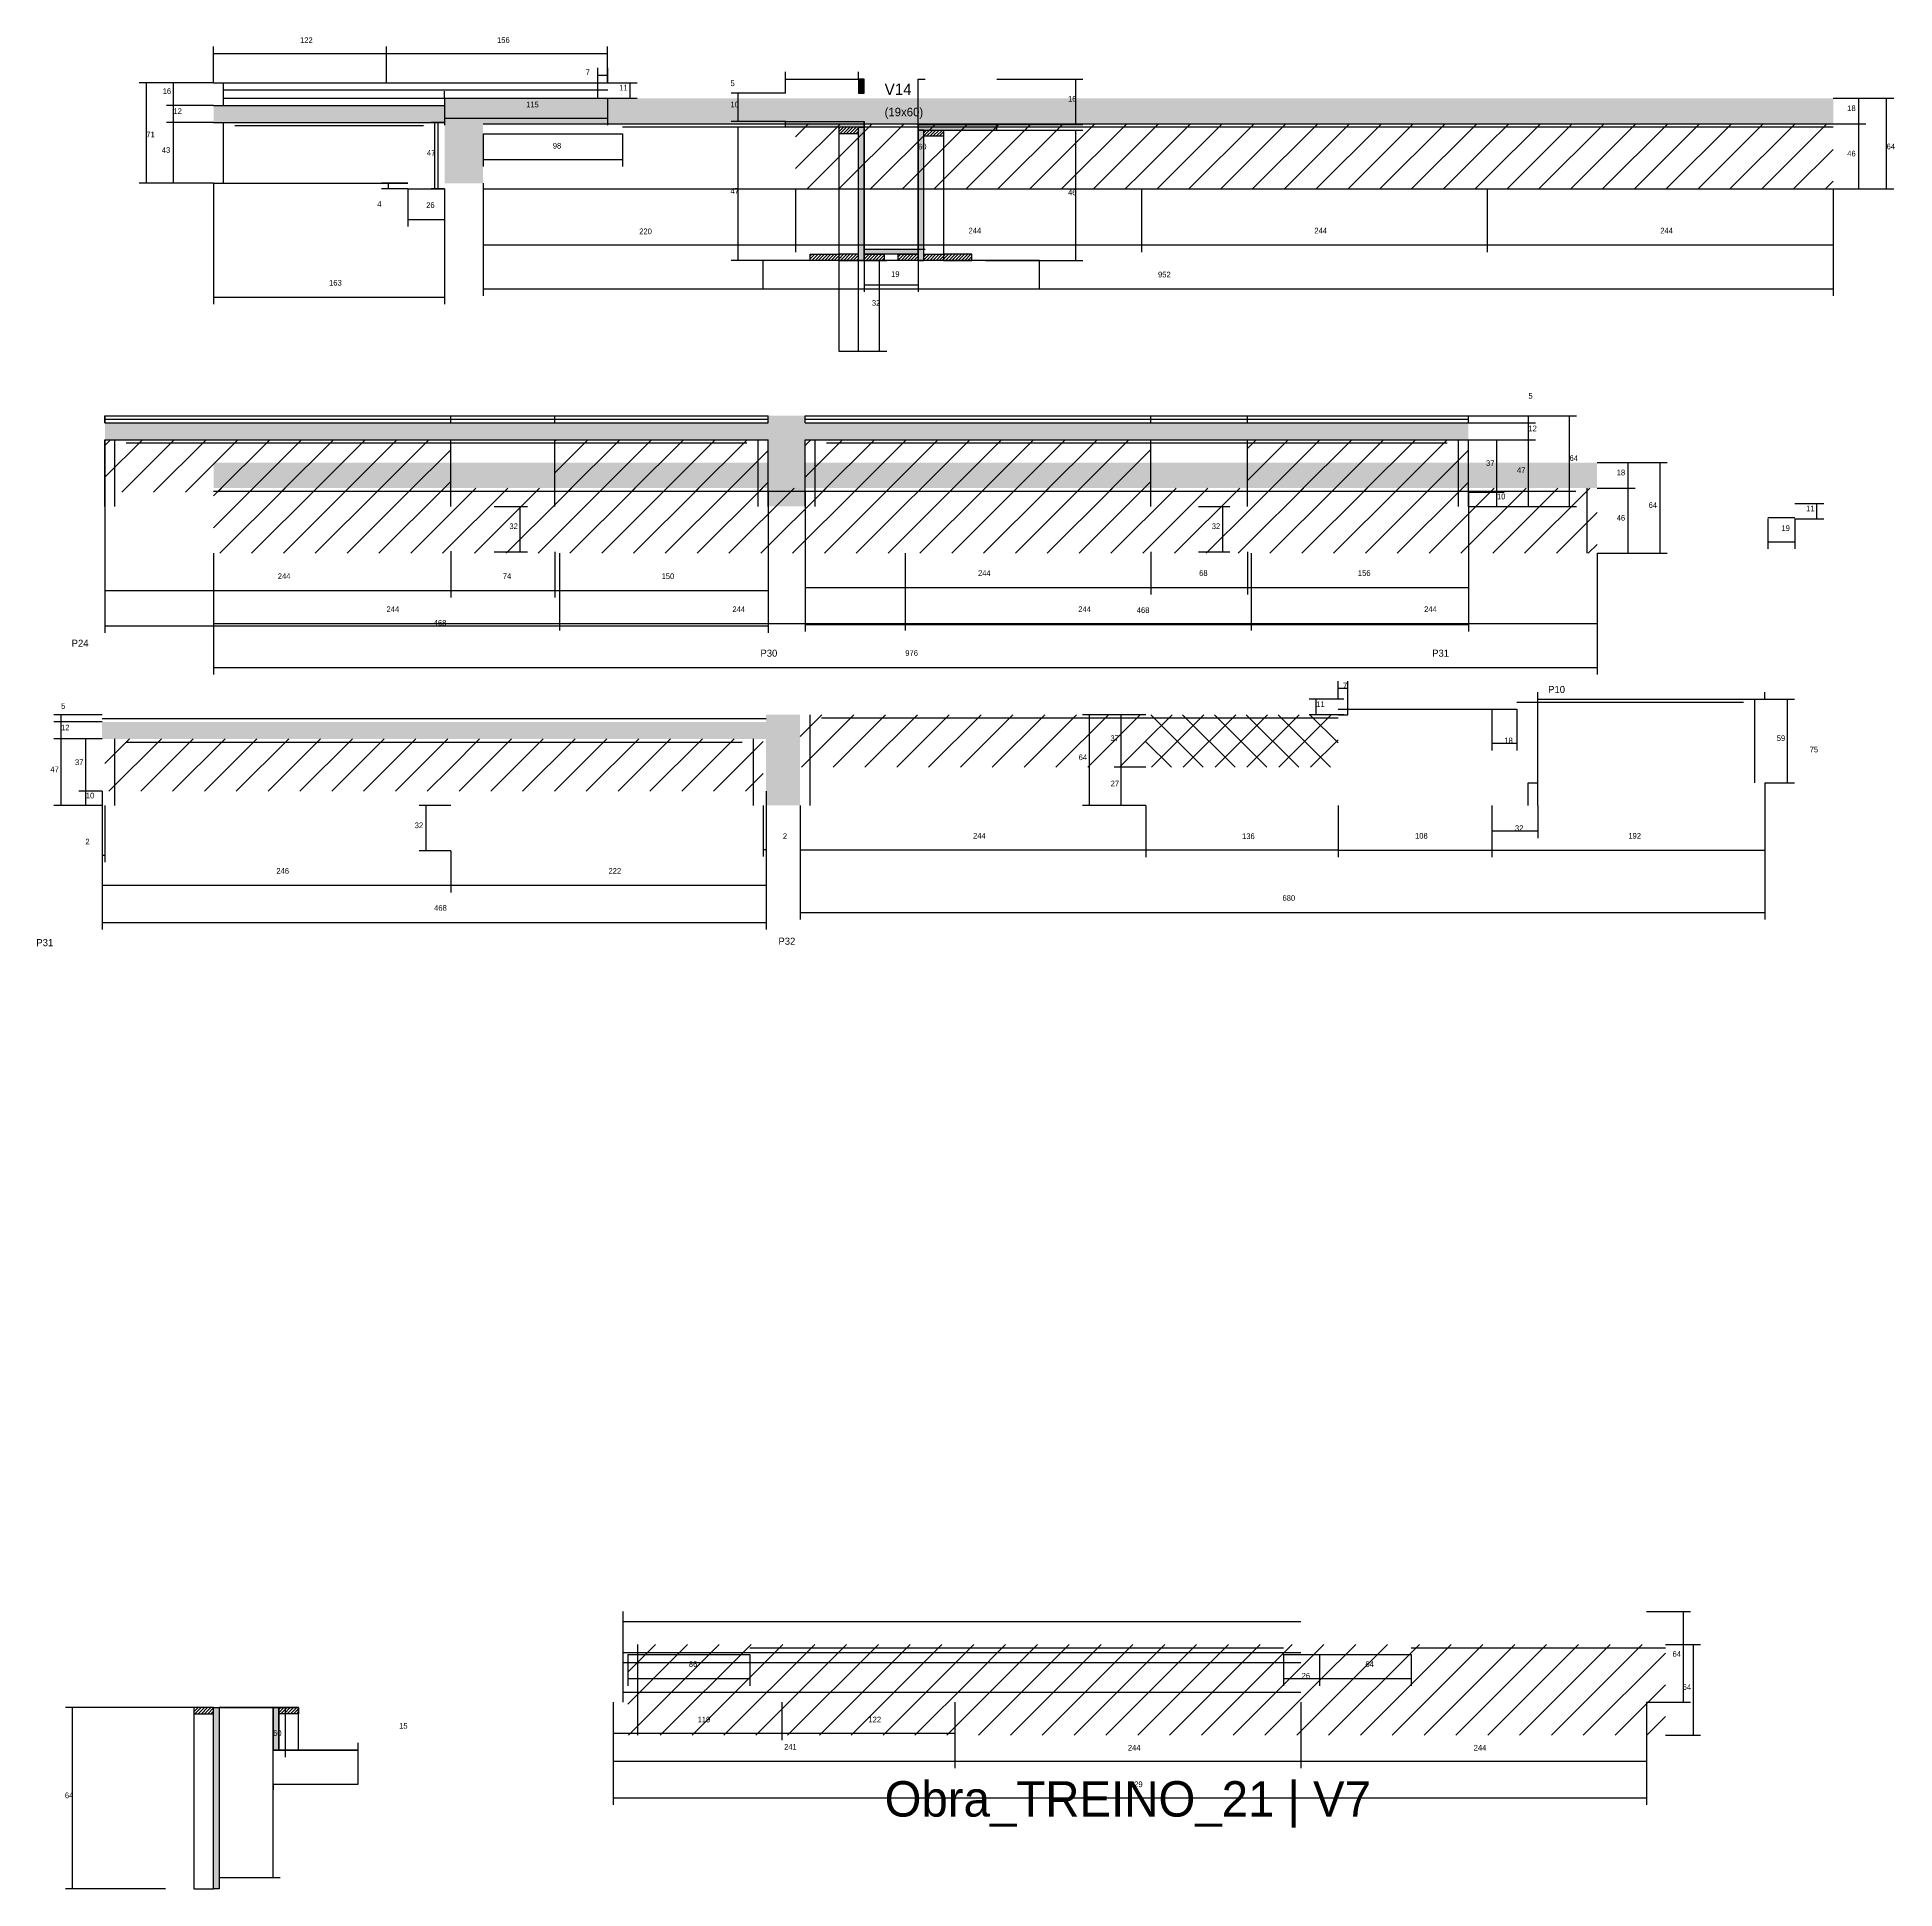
# Model space of a CAD drawing. Header units: metres. Extents: x -65046 to 21926, y -45195 to 1016.
# Drawn here: x 4202 to 5513, y -29861 to -28554 of the extents above; entities that cross this region are included whole.
import ezdxf

# ---------------------------------------------------------------- set-up
doc = ezdxf.new("R2010")
doc.units = ezdxf.units.M
for name, color, linetype in [('CONCRETO', 251, 'Continuous'), ('COTA', 241, 'Continuous'), ('Hachura', 253, 'Continuous'), ('LABEL_ID', 3, 'Continuous'), ('Madeira', 126, 'Continuous'), ('NOMENCLATURA', 7, 'Continuous'), ('Painéis', 200, 'Continuous'), ('SARR_2.2x7', 40, 'Continuous'), ('SARR_EDITAR', 141, 'Continuous'), ('Texto Seção', 7, 'Continuous')]:
    doc.layers.add(name, color=color, linetype=linetype)

msp = doc.modelspace()

# ---------------------------------------------------------------- hatches: boundary and pattern name
at = {"layer": 'COTA'}
h = msp.add_hatch(dxfattribs=at)
h.set_pattern_fill('AR-CONC', scale=0.03)
h.paths.add_polyline_path([(4604.6, -28597.3), (4489.6, -28597.3), (4489.6, -28602.3), (4326.6, -28602.3), (4326.6, -28614.3), (4489.6, -28614.3), (4489.6, -28657.3), (4516.7, -28657.3), (4516.7, -28615.3), (5469.2, -28615.3), (5469.2, -28597.3)])
h = msp.add_hatch(dxfattribs=at)
h.set_pattern_fill('AR-CONC', scale=0.03)
h.paths.add_polyline_path([(4717.9, -28885.3), (4743.9, -28885.3), (4743.9, -28838.3), (5211.9, -28838.3), (5211.9, -28826.3), (4743.9, -28826.3), (4743.9, -28821.3), (4717.9, -28821.3), (4717.9, -28826.3), (4249.9, -28826.3), (4249.9, -28838.3), (4717.9, -28838.3)])
h = msp.add_hatch(dxfattribs=at)
h.set_pattern_fill('AR-CONC', scale=0.03)
h.paths.add_polyline_path([(4326.6, -28854.4), (4326.6, -28872.4), (5302.6, -28872.4), (5302.6, -28854.4)])
h = msp.add_hatch(dxfattribs=at)
h.set_pattern_fill('AR-CONC', scale=0.03)
h.paths.add_polyline_path([(4716.4, -29096.4), (4740.4, -29096.4), (4740.4, -29032.4), (4716.4, -29032.4), (4716.4, -29037.4), (4247.9, -29037.4), (4247.9, -29049.4), (4716.4, -29049.4)])
at = {"layer": 'Hachura'}
h = msp.add_hatch(color=8, dxfattribs=at)
h.dxf.hatch_style = 1
h.paths.add_polyline_path([(4785.6, -28583.7), (4781.6, -28583.7), (4781.6, -28583.7), (4781.6, -28593.7), (4781.6, -28593.7), (4785.6, -28593.7), (4785.6, -28593.7), (4785.6, -28583.7)])
h = msp.add_hatch(color=8, dxfattribs=at)
h.dxf.hatch_style = 1
h.paths.add_polyline_path([(4730, -28617.7), (4730, -28613.7), (4730, -28613.7), (4785.6, -28613.7), (4785.6, -28613.7), (4785.6, -28617.7), (4785.6, -28617.7), (4730, -28617.7)])
h = msp.add_hatch(dxfattribs=at)
h.set_pattern_fill('ANSI31', scale=5)
h.paths.add_polyline_path([(4981.2, -28615.3), (4737.2, -28615.3), (4737.2, -28661.3), (4981.2, -28661.3)])
h = msp.add_hatch(dxfattribs=at)
h.set_pattern_fill('ANSI31', scale=0.5)
h.paths.add_polyline_path([(4781.6, -28622.1), (4781.6, -28617.7), (4781.6, -28617.7), (4767.6, -28617.7), (4767.6, -28617.7), (4767.6, -28622.1), (4767.6, -28622.1), (4781.6, -28622.1)])
h = msp.add_hatch(color=8, dxfattribs=at)
h.dxf.hatch_style = 1
h.paths.add_polyline_path([(4781.6, -28617.7), (4785.6, -28617.7), (4785.6, -28617.7), (4785.6, -28711.7), (4785.6, -28711.7), (4781.6, -28711.7), (4781.6, -28711.7), (4781.6, -28617.7)])
h = msp.add_hatch(color=8, dxfattribs=at)
h.dxf.hatch_style = 1
h.paths.add_polyline_path([(4879.2, -28619.7), (4879.2, -28615.7), (4879.2, -28615.7), (4823.6, -28615.7), (4823.6, -28615.7), (4823.6, -28619.7), (4823.6, -28619.7), (4879.2, -28619.7)])
h = msp.add_hatch(color=8, dxfattribs=at)
h.dxf.hatch_style = 1
h.paths.add_polyline_path([(4827.6, -28619.7), (4823.6, -28619.7), (4823.6, -28619.7), (4823.6, -28711.7), (4823.6, -28711.7), (4827.6, -28711.7), (4827.6, -28711.7), (4827.6, -28619.7)])
h = msp.add_hatch(dxfattribs=at)
h.set_pattern_fill('ANSI31', scale=0.5)
h.paths.add_polyline_path([(4827.6, -28624.1), (4827.6, -28619.7), (4827.6, -28619.7), (4841.6, -28619.7), (4841.6, -28619.7), (4841.6, -28624.1), (4841.6, -28624.1), (4827.6, -28624.1)])
h = msp.add_hatch(dxfattribs=at)
h.set_pattern_fill('ANSI31', scale=5)
h.paths.add_polyline_path([(4981.2, -28615.3), (4981.2, -28661.3), (5225.2, -28661.3), (5225.2, -28615.3)])
h = msp.add_hatch(dxfattribs=at)
h.set_pattern_fill('ANSI31', scale=5)
h.paths.add_polyline_path([(5225.2, -28661.3), (5469.2, -28661.3), (5469.2, -28615.3), (5225.2, -28615.3)])
h = msp.add_hatch(dxfattribs=at)
h.set_pattern_fill('ANSI31', scale=0.5)
h.paths.add_polyline_path([(4747.6, -28711.7), (4747.6, -28707.3), (4747.6, -28707.3), (4767.6, -28707.3), (4767.6, -28707.3), (4767.6, -28711.7), (4767.6, -28711.7), (4747.6, -28711.7)])
h = msp.add_hatch(dxfattribs=at)
h.set_pattern_fill('ANSI31', scale=0.5)
h.paths.add_polyline_path([(4781.6, -28711.7), (4781.6, -28707.3), (4781.6, -28707.3), (4767.6, -28707.3), (4767.6, -28707.3), (4767.6, -28711.7), (4767.6, -28711.7), (4781.6, -28711.7)])
h = msp.add_hatch(color=8, dxfattribs=at)
h.dxf.hatch_style = 1
h.paths.add_polyline_path([(4785.6, -28707.3), (4785.6, -28703.7), (4785.6, -28703.7), (4823.6, -28703.7), (4823.6, -28703.7), (4823.6, -28707.3), (4823.6, -28707.3), (4785.6, -28707.3)])
h = msp.add_hatch(dxfattribs=at)
h.set_pattern_fill('ANSI31', scale=0.5)
h.paths.add_polyline_path([(4785.6, -28711.7), (4785.6, -28707.3), (4785.6, -28707.3), (4799.6, -28707.3), (4799.6, -28707.3), (4799.6, -28711.7), (4799.6, -28711.7), (4785.6, -28711.7)])
h = msp.add_hatch(dxfattribs=at)
h.set_pattern_fill('ANSI31', scale=0.5)
h.paths.add_polyline_path([(4809.6, -28711.7), (4809.6, -28707.3), (4809.6, -28707.3), (4823.6, -28707.3), (4823.6, -28707.3), (4823.6, -28711.7), (4823.6, -28711.7), (4809.6, -28711.7)])
h = msp.add_hatch(dxfattribs=at)
h.set_pattern_fill('ANSI31', scale=0.5)
h.paths.add_polyline_path([(4827.6, -28711.7), (4827.6, -28707.3), (4827.6, -28707.3), (4841.6, -28707.3), (4841.6, -28707.3), (4841.6, -28711.7), (4841.6, -28711.7), (4827.6, -28711.7)])
h = msp.add_hatch(dxfattribs=at)
h.set_pattern_fill('ANSI31', scale=0.5)
h.paths.add_polyline_path([(4861.6, -28711.7), (4861.6, -28707.3), (4861.6, -28707.3), (4841.6, -28707.3), (4841.6, -28707.3), (4841.6, -28711.7), (4841.6, -28711.7), (4861.6, -28711.7)])
h = msp.add_hatch(dxfattribs=at)
h.set_pattern_fill('ANSI31', scale=5)
h.paths.add_polyline_path([(4493.9, -28875.3), (4493.9, -28838.3), (4249.9, -28838.3), (4249.9, -28875.3)])
h = msp.add_hatch(dxfattribs=at)
h.set_pattern_fill('ANSI31', scale=5)
h.paths.add_polyline_path([(4717.9, -28838.3), (4567.4, -28838.3), (4567.4, -28875.3), (4717.9, -28875.3)])
h = msp.add_hatch(dxfattribs=at)
h.set_pattern_fill('ANSI31', scale=5)
h.paths.add_polyline_path([(4743.9, -28838.3), (4743.9, -28875.3), (4987.9, -28875.3), (4987.9, -28838.3)])
h = msp.add_hatch(dxfattribs=at)
h.set_pattern_fill('ANSI31', scale=5)
h.paths.add_polyline_path([(5055.9, -28838.3), (5055.9, -28875.3), (5211.9, -28875.3), (5211.9, -28838.3)])
h = msp.add_hatch(dxfattribs=at)
h.set_pattern_fill('ANSI31', scale=5)
h.paths.add_polyline_path([(4326.6, -28872.4), (4326.6, -28918.4), (4570.6, -28918.4), (4570.6, -28872.4)])
h = msp.add_hatch(dxfattribs=at)
h.set_pattern_fill('ANSI31', scale=5)
h.paths.add_polyline_path([(4570.6, -28872.4), (4570.6, -28918.4), (4814.6, -28918.4), (4814.6, -28872.4)])
h = msp.add_hatch(dxfattribs=at)
h.set_pattern_fill('ANSI31', scale=5)
h.paths.add_polyline_path([(4814.6, -28872.4), (4814.6, -28918.4), (5058.6, -28918.4), (5058.6, -28872.4)])
h = msp.add_hatch(dxfattribs=at)
h.set_pattern_fill('ANSI31', scale=5)
h.paths.add_polyline_path([(5058.6, -28872.4), (5058.6, -28918.4), (5302.6, -28918.4), (5302.6, -28872.4)])
h = msp.add_hatch(dxfattribs=at)
h.set_pattern_fill('ANSI31', scale=5)
h.paths.add_polyline_path([(4984.4, -29069.4), (4984.4, -29032.4), (4740.4, -29032.4), (4740.4, -29069.4)])
h = msp.add_hatch(dxfattribs=at)
h.set_pattern_fill('ANSI37', scale=5)
h.paths.add_polyline_path([(5119.9, -29069.4), (5119.9, -29032.4), (4984.4, -29032.4), (4984.4, -29069.4)])
h = msp.add_hatch(dxfattribs=at)
h.set_pattern_fill('ANSI31', scale=5)
h.paths.add_polyline_path([(4493.9, -29049.4), (4249.9, -29049.4), (4249.9, -29086.4), (4493.9, -29086.4)])
h = msp.add_hatch(dxfattribs=at)
h.set_pattern_fill('ANSI31', scale=5)
h.paths.add_polyline_path([(4493.9, -29049.4), (4493.9, -29086.4), (4714.4, -29086.4), (4714.4, -29049.4)])
h = msp.add_hatch(dxfattribs=at)
h.set_pattern_fill('ANSI31', scale=5)
h.paths.add_polyline_path([(4862.9, -29752.6), (4862.9, -29688.6), (4618.9, -29688.6), (4618.9, -29752.6)])
h = msp.add_hatch(dxfattribs=at)
h.set_pattern_fill('ANSI31', scale=5)
h.paths.add_polyline_path([(5106.9, -29752.6), (5106.9, -29688.6), (4862.9, -29688.6), (4862.9, -29752.6)])
h = msp.add_hatch(dxfattribs=at)
h.set_pattern_fill('ANSI31', scale=5)
h.paths.add_polyline_path([(5350.9, -29752.6), (5350.9, -29688.6), (5106.9, -29688.6), (5106.9, -29752.6)])
h = msp.add_hatch(dxfattribs=at)
h.set_pattern_fill('ANSI31', scale=0.5)
h.paths.add_polyline_path([(4312.6, -29733), (4312.6, -29737.4), (4312.6, -29737.4), (4326.6, -29737.4), (4326.6, -29737.4), (4326.6, -29733), (4326.6, -29733), (4312.6, -29733)])
h = msp.add_hatch(color=8, dxfattribs=at)
h.dxf.hatch_style = 1
h.paths.add_polyline_path([(4326.6, -29733), (4330.6, -29733), (4330.6, -29733), (4330.6, -29861), (4330.6, -29861), (4326.6, -29861), (4326.6, -29861), (4326.6, -29733)])
h = msp.add_hatch(color=8, dxfattribs=at)
h.dxf.hatch_style = 1
h.paths.add_polyline_path([(4372.6, -29733), (4368.6, -29733), (4368.6, -29733), (4368.6, -29763), (4368.6, -29763), (4372.6, -29763), (4372.6, -29763), (4372.6, -29733)])
h = msp.add_hatch(dxfattribs=at)
h.set_pattern_fill('ANSI31', scale=0.5)
h.paths.add_polyline_path([(4386.6, -29733), (4386.6, -29737.4), (4386.6, -29737.4), (4372.6, -29737.4), (4372.6, -29737.4), (4372.6, -29733), (4372.6, -29733), (4386.6, -29733)])

# ---------------------------------------------------------------- linework, layer by layer
at = {"layer": 'CONCRETO'}
msp.add_lwpolyline([(4368.6, -29787.1), (4428.6, -29787.1), (4428.6, -29763), (4368.6, -29763), (4368.6, -29733), (4330.6, -29733), (4330.6, -29733), (4330.6, -29733), (4330.6, -29853), (4368.6, -29853), (4368.6, -29787.1), (4368.6, -29787.1), (4368.6, -29791.1), (4368.6, -29791.1)], close=True, dxfattribs=at)
at = {"layer": 'COTA'}
for p, q in [((4326.6, -28586.3), (4326.6, -28560.8)), ((4326.6, -28565.8), (4448.6, -28565.8)), ((4448.6, -28586.3), (4448.6, -28560.8)), ((4448.6, -28586.3), (4448.6, -28560.8)), ((4448.6, -28565.8), (4604.6, -28565.8)), ((4604.6, -28586.3), (4604.6, -28560.8)), ((4597.7, -28586.3), (4597.7, -28575.9)), ((4597.7, -28580.9), (4604.7, -28580.9)), ((4604.7, -28586.3), (4604.7, -28575.9)), ((4730, -28593.7), (4730, -28578.7)), ((4781.6, -28583.7), (4781.6, -28578.7)), ((4326.6, -28586.3), (4274.2, -28586.3)), ((4279.2, -28657.3), (4279.2, -28586.3)), ((4326.6, -28586.3), (4293.3, -28586.3)), ((4298.3, -28602.3), (4298.3, -28586.3)), ((4604.6, -28586.3), (4625.4, -28586.3)), ((4620.4, -28597.3), (4620.4, -28586.3)), ((4730, -28593.7), (4691.8, -28593.7)), ((4696.8, -28613.7), (4696.8, -28593.7)), ((4730, -28583.7), (4781.6, -28583.7)), ((4823.6, -28703.7), (4823.6, -28583.7)), ((4823.6, -28583.7), (4828.6, -28583.7)), ((4879.2, -28583.7), (4939.9, -28583.7)), ((4934.9, -28615.7), (4934.9, -28583.7)), ((4326.6, -28602.3), (4293.3, -28602.3)), ((4326.6, -28602.3), (4293.3, -28602.3)), ((4298.3, -28614.3), (4298.3, -28602.3)), ((4489.6, -28597.3), (4489.6, -28616.3)), ((4604.6, -28597.3), (4625.4, -28597.3)), ((4604.6, -28597.3), (4604.6, -28616.3)), ((5469.2, -28597.3), (5492.2, -28597.3)), ((5469.2, -28597.3), (5511.9, -28597.3)), ((5487.2, -28615.3), (5487.2, -28597.3)), ((5506.9, -28661.3), (5506.9, -28597.3)), ((4326.6, -28614.3), (4293.3, -28614.3)), ((4326.6, -28614.3), (4293.3, -28614.3)), ((4298.3, -28657.3), (4298.3, -28614.3)), ((4489.6, -28614.3), (4480.1, -28614.3)), ((4485.1, -28661.3), (4485.1, -28614.3)), ((4489.6, -28611.3), (4604.6, -28611.3)), ((4730, -28613.7), (4691.8, -28613.7)), ((4730, -28617.7), (4691.8, -28617.7)), ((4696.8, -28711.7), (4696.8, -28617.7)), ((4879.2, -28615.7), (4939.9, -28615.7)), ((4879.2, -28619.7), (4939.9, -28619.7)), ((4934.9, -28711.7), (4934.9, -28619.7)), ((5469.2, -28615.3), (5492.2, -28615.3)), ((5469.2, -28615.3), (5492.2, -28615.3)), ((5487.2, -28661.3), (5487.2, -28615.3)), ((4516.7, -28622.3), (4516.7, -28645.4)), ((4615.2, -28622.3), (4615.2, -28645.4)), ((4516.7, -28640.4), (4615.2, -28640.4)), ((4326.6, -28657.3), (4274.2, -28657.3)), ((4326.6, -28657.3), (4293.3, -28657.3)), ((4326.6, -28657.3), (4326.6, -28742.7)), ((4463.6, -28657.3), (4445.1, -28657.3)), ((4463.6, -28661.3), (4445.1, -28661.3)), ((4450.1, -28661.3), (4450.1, -28657.3)), ((4463.6, -28661.3), (4463.6, -28687.8)), ((4489.6, -28661.3), (4480.1, -28661.3)), ((4489.6, -28661.3), (4489.6, -28742.7)), ((4489.6, -28661.3), (4489.6, -28687.8)), ((4516.7, -28657.3), (4516.7, -28736.8)), ((4516.7, -28657.3), (4516.7, -28705.8)), ((4737.2, -28661.3), (4737.2, -28705.8)), ((4737.2, -28661.3), (4737.2, -28705.8)), ((4981.2, -28661.3), (4981.2, -28705.8)), ((4981.2, -28661.3), (4981.2, -28705.8)), ((5225.2, -28661.3), (5225.2, -28705.8)), ((5225.2, -28661.3), (5225.2, -28705.8)), ((5469.2, -28661.3), (5492.2, -28661.3)), ((5469.2, -28661.3), (5511.9, -28661.3)), ((5469.2, -28661.3), (5469.2, -28705.8)), ((5469.2, -28661.3), (5469.2, -28736.8)), ((4463.6, -28682.8), (4489.6, -28682.8)), ((4516.7, -28700.8), (4737.2, -28700.8)), ((4737.2, -28700.8), (4981.2, -28700.8)), ((4981.2, -28700.8), (5225.2, -28700.8)), ((5225.2, -28700.8), (5469.2, -28700.8)), ((4747.6, -28711.7), (4691.8, -28711.7)), ((4781.6, -28711.7), (4801.5, -28711.7)), ((4785.6, -28711.7), (4785.6, -28733.9)), ((4796.5, -28775.7), (4796.5, -28711.7)), ((4823.6, -28703.7), (4828.6, -28703.7)), ((4823.6, -28711.7), (4823.6, -28733.9)), ((4871.2, -28711.7), (4939.9, -28711.7)), ((4326.6, -28737.7), (4489.6, -28737.7)), ((4516.7, -28731.8), (5469.2, -28731.8)), ((4785.6, -28728.9), (4823.6, -28728.9)), ((4781.6, -28775.7), (4801.5, -28775.7)), ((5211.9, -28821.3), (5259.2, -28821.3)), ((5211.9, -28821.3), (5288.2, -28821.3)), ((5211.9, -28826.3), (5259.2, -28826.3)), ((5211.9, -28826.3), (5259.2, -28826.3)), ((5254.2, -28826.3), (5254.2, -28821.3)), ((5254.2, -28838.3), (5254.2, -28826.3)), ((5283.2, -28885.3), (5283.2, -28821.3)), ((5211.9, -28838.3), (5259.2, -28838.3)), ((5211.9, -28838.3), (5259.2, -28838.3)), ((5211.9, -28838.3), (5237, -28838.3)), ((5232, -28875.3), (5232, -28838.3)), ((5254.2, -28885.3), (5254.2, -28838.3)), ((5302.6, -28854.4), (5329.6, -28854.4)), ((5302.6, -28854.4), (5352.1, -28854.4)), ((5324.6, -28872.4), (5324.6, -28854.4)), ((5347.1, -28918.4), (5347.1, -28854.4)), ((4249.9, -28875.3), (4249.9, -28949.7)), ((4249.9, -28875.3), (4249.9, -28974.5)), ((4717.9, -28875.3), (4717.9, -28974.5)), ((4743.9, -28875.3), (4743.9, -28973.6)), ((5211.9, -28875.3), (5211.9, -28973.6)), ((5211.9, -28875.3), (5237, -28875.3)), ((5211.9, -28875.3), (5237, -28875.3)), ((5232, -28885.3), (5232, -28875.3)), ((5302.6, -28872.4), (5329.6, -28872.4)), ((5302.6, -28872.4), (5329.6, -28872.4)), ((5324.6, -28918.4), (5324.6, -28872.4)), ((5442.2, -28883.2), (5462.6, -28883.2)), ((5457.6, -28894.2), (5457.6, -28883.2)), ((4524.5, -28885.3), (4548, -28885.3)), ((4543, -28917.3), (4543, -28885.3)), ((4717.9, -28885.3), (4717.9, -28949.7)), ((4743.9, -28885.3), (4743.9, -28947.5)), ((5021.4, -28885.3), (5043.5, -28885.3)), ((5038.5, -28917.3), (5038.5, -28885.3)), ((5211.9, -28885.3), (5211.9, -28947.5)), ((5211.9, -28885.3), (5259.2, -28885.3)), ((5211.9, -28885.3), (5288.2, -28885.3)), ((5211.9, -28885.3), (5237, -28885.3)), ((5423.2, -28894.2), (5423.2, -28915.3)), ((5442.2, -28894.2), (5442.2, -28915.3)), ((5442.2, -28894.2), (5462.6, -28894.2)), ((5423.2, -28910.3), (5442.2, -28910.3)), ((4326.6, -28918.4), (4326.6, -29004)), ((4493.9, -28916.9), (4493.9, -28949.7)), ((4493.9, -28917.3), (4493.9, -28949.7)), ((4524.5, -28917.3), (4548, -28917.3)), ((4567.4, -28917.3), (4567.4, -28949.7)), ((4567.4, -28917.3), (4567.4, -28949.7)), ((4570.6, -28918.4), (4570.6, -28973)), ((4814.6, -28918.4), (4814.6, -28973)), ((4814.6, -28918.4), (4814.6, -28973)), ((4987.9, -28917.3), (4987.9, -28947.5)), ((4987.9, -28917.3), (4987.9, -28947.5)), ((5021.4, -28917.3), (5043.5, -28917.3)), ((5055.9, -28917.3), (5055.9, -28947.5)), ((5055.9, -28917.3), (5055.9, -28947.5)), ((5058.6, -28918.4), (5058.6, -28973)), ((5058.6, -28918.4), (5058.6, -28973)), ((5302.6, -28918.4), (5329.6, -28918.4)), ((5302.6, -28918.4), (5352.1, -28918.4)), ((5302.6, -28918.4), (5302.6, -28973)), ((5302.6, -28918.4), (5302.6, -29004)), ((4249.9, -28944.7), (4493.9, -28944.7)), ((4493.9, -28944.7), (4567.4, -28944.7)), ((4567.4, -28944.7), (4717.9, -28944.7)), ((4570.6, -28940.4), (4570.6, -28973)), ((4743.9, -28942.5), (4987.9, -28942.5)), ((4987.9, -28942.5), (5055.9, -28942.5)), ((5055.9, -28942.5), (5211.9, -28942.5)), ((4326.6, -28952.6), (4326.6, -28973)), ((4249.9, -28969.5), (4717.9, -28969.5)), ((4326.6, -28968), (4570.6, -28968)), ((4570.6, -28968), (4814.6, -28968)), ((4743.9, -28968.6), (5211.9, -28968.6)), ((4814.6, -28968), (5058.6, -28968)), ((5058.6, -28968), (5302.6, -28968)), ((4326.6, -28999), (5302.6, -28999)), ((5119.9, -29021.4), (5119.9, -29008.7)), ((5119.9, -29013.7), (5126.9, -29013.7)), ((5126.9, -29021.4), (5126.9, -29008.7)), ((5123.9, -29021.4), (5099.5, -29021.4)), ((5104.5, -29032.4), (5104.5, -29021.4)), ((5228.4, -29028.4), (5228.4, -29057.5)), ((5245.9, -29028.4), (5245.9, -29057.5)), ((5260.9, -29096.4), (5260.9, -29016.4)), ((5260.9, -29021.4), (5420.9, -29021.4)), ((5420.9, -29021.4), (5420.9, -29016.4)), ((5420.9, -29021.4), (5442, -29021.4)), ((5437, -29080.4), (5437, -29021.4)), ((4247.9, -29032.4), (4214, -29032.4)), ((4247.9, -29037.4), (4214, -29037.4)), ((4247.9, -29037.4), (4214, -29037.4)), ((4219, -29037.4), (4219, -29032.4)), ((4219, -29049.4), (4219, -29037.4)), ((4984.4, -29032.4), (4939.5, -29032.4)), ((4944.5, -29096.4), (4944.5, -29032.4)), ((4984.4, -29032.4), (4962, -29032.4)), ((4967, -29069.4), (4967, -29032.4)), ((5123.9, -29032.4), (5099.5, -29032.4)), ((4247.9, -29049.4), (4214, -29049.4)), ((4247.9, -29049.4), (4214, -29049.4)), ((4219, -29096.4), (4219, -29049.4)), ((4247.9, -29049.4), (4231.5, -29049.4)), ((4236.5, -29086.4), (4236.5, -29049.4)), ((5228.4, -29052.5), (5245.9, -29052.5)), ((4984.4, -29069.4), (4962, -29069.4)), ((4984.4, -29069.4), (4962, -29069.4)), ((4967, -29096.4), (4967, -29069.4)), ((5420.9, -29080.4), (5420.9, -29132.9)), ((5420.9, -29080.4), (5420.9, -29176.9)), ((5420.9, -29080.4), (5442, -29080.4)), ((4247.9, -29086.4), (4231.5, -29086.4)), ((4247.9, -29086.4), (4231.5, -29086.4)), ((4236.5, -29096.4), (4236.5, -29086.4)), ((4247.9, -29086.4), (4247.9, -29157.7)), ((4247.9, -29086.4), (4247.9, -29183.9)), ((4716.4, -29086.4), (4716.4, -29157.7)), ((4716.4, -29086.4), (4716.4, -29183.9)), ((4247.9, -29096.4), (4214, -29096.4)), ((4247.9, -29096.4), (4231.5, -29096.4)), ((4247.9, -29096.4), (4247.9, -29136.4)), ((4249.9, -29096.4), (4249.9, -29136.4)), ((4493.9, -29096.4), (4471.7, -29096.4)), ((4476.7, -29128.4), (4476.7, -29096.4)), ((4714.4, -29096.4), (4714.4, -29132.5)), ((4716.4, -29096.4), (4716.4, -29132.5)), ((4740.4, -29096.4), (4740.4, -29176.9)), ((4984.4, -29096.4), (4939.5, -29096.4)), ((4984.4, -29096.4), (4962, -29096.4)), ((4984.4, -29096.4), (4984.4, -29132.8)), ((4984.4, -29096.4), (4984.4, -29132.8)), ((5119.9, -29096.4), (5119.9, -29132.9)), ((5119.9, -29096.4), (5119.9, -29132.8)), ((5228.4, -29096.4), (5228.4, -29132.9)), ((5228.4, -29096.4), (5228.4, -29132.9)), ((5228.4, -29096.4), (5228.4, -29119.4)), ((5260.9, -29096.4), (5260.9, -29119.4)), ((4740.4, -29111.4), (4740.4, -29132.8)), ((5228.4, -29114.4), (5260.9, -29114.4)), ((4247.9, -29131.4), (4249.9, -29131.4)), ((4493.9, -29128.4), (4471.7, -29128.4)), ((4493.9, -29128.4), (4493.9, -29157.7)), ((4493.9, -29128.4), (4493.9, -29157.7)), ((4714.4, -29127.5), (4716.4, -29127.5)), ((4740.4, -29127.8), (4984.4, -29127.8)), ((4984.4, -29127.8), (5119.9, -29127.8)), ((5119.9, -29127.9), (5228.4, -29127.9)), ((5228.4, -29127.9), (5420.9, -29127.9)), ((4247.9, -29152.7), (4493.9, -29152.7)), ((4493.9, -29152.7), (4716.4, -29152.7)), ((4740.4, -29171.9), (5420.9, -29171.9)), ((4247.9, -29178.9), (4716.4, -29178.9)), ((5337.6, -29665.2), (5368.5, -29665.2)), ((5363.5, -29729.2), (5363.5, -29665.2)), ((4618.9, -29695.6), (4618.9, -29717.6)), ((4704.9, -29695.6), (4704.9, -29717.6)), ((5081.4, -29695.6), (5081.4, -29717.6)), ((5106.9, -29695.6), (5106.9, -29717.6)), ((5106.9, -29695.6), (5106.9, -29717.6)), ((5171.4, -29695.6), (5171.4, -29717.6)), ((5350.9, -29688.6), (5375.6, -29688.6)), ((5370.6, -29752.6), (5370.6, -29688.6)), ((4618.9, -29712.6), (4704.9, -29712.6)), ((5081.4, -29712.6), (5106.9, -29712.6)), ((5106.9, -29712.6), (5171.4, -29712.6)), ((4312.6, -29733), (4222.2, -29733)), ((4227.2, -29861), (4227.2, -29733)), ((4330.6, -29733), (4373.6, -29733)), ((4368.6, -29853), (4368.6, -29733)), ((4377, -29733), (4377, -29768)), ((4608.6, -29729.2), (4608.6, -29801.8)), ((4608.6, -29729.2), (4608.6, -29756.1)), ((4608.6, -29729.2), (4608.6, -29775.9)), ((4727.6, -29729.2), (4727.6, -29756.1)), ((4727.6, -29729.2), (4727.6, -29756.1)), ((4849.6, -29729.2), (4849.6, -29775.9)), ((4849.6, -29729.2), (4849.6, -29756.1)), ((4849.6, -29729.2), (4849.6, -29775.9)), ((5093.6, -29729.2), (5093.6, -29775.9)), ((5093.6, -29729.2), (5093.6, -29775.9)), ((5337.6, -29729.2), (5337.6, -29801.8)), ((5337.6, -29729.2), (5337.6, -29775.9)), ((5337.6, -29729.2), (5368.5, -29729.2)), ((4428.6, -29763), (4428.6, -29758)), ((4608.6, -29751.1), (4727.6, -29751.1)), ((4727.6, -29751.1), (4849.6, -29751.1)), ((5350.9, -29752.6), (5375.6, -29752.6)), ((4377, -29763), (4428.6, -29763)), ((4608.6, -29770.9), (4849.6, -29770.9)), ((4849.6, -29770.9), (5093.6, -29770.9)), ((5093.6, -29770.9), (5337.6, -29770.9)), ((4608.6, -29796.8), (5337.6, -29796.8)), ((4330.6, -29853), (4373.6, -29853)), ((4292.6, -29861), (4222.2, -29861))]:
    msp.add_line(p, q, dxfattribs=at)
at = {"layer": 'Madeira'}
for points in [[(4781.6, -28622.1), (4781.6, -28617.7), (4767.6, -28617.7), (4767.6, -28622.1)], [(4781.6, -28617.7), (4767.6, -28617.7), (4767.6, -28775.7), (4781.6, -28775.7)], [(4827.6, -28624.1), (4827.6, -28619.7), (4841.6, -28619.7), (4841.6, -28624.1)], [(4827.6, -28619.7), (4841.6, -28619.7), (4841.6, -28711.7), (4827.6, -28711.7)], [(4714.2, -28731.7), (4909.3, -28731.7), (4909.3, -28711.7), (4714.2, -28711.7)], [(4747.6, -28711.7), (4747.6, -28707.3), (4767.6, -28707.3), (4767.6, -28711.7)], [(4781.6, -28711.7), (4781.6, -28707.3), (4767.6, -28707.3), (4767.6, -28711.7)], [(4785.6, -28711.7), (4785.6, -28707.3), (4799.6, -28707.3), (4799.6, -28711.7)], [(4809.6, -28711.7), (4809.6, -28707.3), (4823.6, -28707.3), (4823.6, -28711.7)], [(4827.6, -28711.7), (4827.6, -28707.3), (4841.6, -28707.3), (4841.6, -28711.7)], [(4861.6, -28711.7), (4861.6, -28707.3), (4841.6, -28707.3), (4841.6, -28711.7)], [(4312.6, -29733), (4312.6, -29737.4), (4326.6, -29737.4), (4326.6, -29733)], [(4312.6, -29861), (4326.6, -29861), (4326.6, -29733), (4312.6, -29733)], [(4386.6, -29733), (4386.6, -29737.4), (4372.6, -29737.4), (4372.6, -29733)], [(4386.6, -29733), (4372.6, -29733), (4372.6, -29763), (4386.6, -29763)]]:
    msp.add_lwpolyline(points, close=True, dxfattribs=at)
at = {"layer": 'Painéis'}
for p, q in [((4326.6, -28586.3), (4604.6, -28586.3)), ((4326.6, -28602.3), (4489.6, -28602.3)), ((4489.6, -28597.3), (4604.6, -28597.3)), ((4326.6, -28614.3), (4489.6, -28614.3)), ((4516.7, -28615.3), (5469.2, -28615.3)), ((4730, -28613.7), (4785.6, -28613.7)), ((4730, -28617.7), (4730, -28613.7)), ((4785.6, -28617.7), (4785.6, -28613.7)), ((4785.6, -28711.7), (4785.6, -28617.7)), ((4823.6, -28615.7), (4879.2, -28615.7)), ((4823.6, -28619.7), (4823.6, -28615.7)), ((4823.6, -28711.7), (4823.6, -28619.7)), ((4879.2, -28619.7), (4879.2, -28615.7)), ((4326.6, -28657.3), (4463.6, -28657.3)), ((4463.6, -28661.3), (4489.6, -28661.3)), ((4516.7, -28661.3), (5469.2, -28661.3)), ((4785.6, -28703.7), (4823.6, -28703.7)), ((4785.6, -28707.3), (4785.6, -28703.7)), ((4823.6, -28707.3), (4823.6, -28703.7)), ((4249.9, -28821.3), (4717.9, -28821.3)), ((4249.9, -28826.3), (4249.9, -28821.3)), ((4249.9, -28826.3), (4717.9, -28826.3)), ((4493.9, -28826.3), (4493.9, -28821.3)), ((4567.4, -28826.3), (4567.4, -28821.3)), ((4717.9, -28826.3), (4717.9, -28821.3)), ((4743.9, -28821.3), (5211.9, -28821.3)), ((4743.9, -28826.3), (4743.9, -28821.3)), ((4743.9, -28826.3), (5211.9, -28826.3)), ((4987.9, -28826.3), (4987.9, -28821.3)), ((5055.9, -28826.3), (5055.9, -28821.3)), ((5211.9, -28826.3), (5211.9, -28821.3)), ((4249.9, -28838.3), (4717.9, -28838.3)), ((4249.9, -28885.3), (4249.9, -28838.3)), ((4249.9, -28875.3), (4249.9, -28838.3)), ((4493.9, -28885.3), (4493.9, -28838.3)), ((4567.4, -28885.3), (4567.4, -28838.3)), ((4717.9, -28885.3), (4717.9, -28838.3)), ((4743.9, -28838.3), (5211.9, -28838.3)), ((4743.9, -28885.3), (4743.9, -28838.3)), ((4987.9, -28885.3), (4987.9, -28838.3)), ((5055.9, -28885.3), (5055.9, -28838.3)), ((5211.9, -28885.3), (5211.9, -28838.3))]:
    msp.add_line(p, q, dxfattribs=at)
for points in [[(4785.6, -28583.7), (4781.6, -28583.7), (4781.6, -28593.7), (4785.6, -28593.7)], [(4730, -28617.7), (4730, -28613.7), (4785.6, -28613.7), (4785.6, -28617.7)], [(4781.6, -28617.7), (4785.6, -28617.7), (4785.6, -28711.7), (4781.6, -28711.7)], [(4879.2, -28619.7), (4879.2, -28615.7), (4823.6, -28615.7), (4823.6, -28619.7)], [(4827.6, -28619.7), (4823.6, -28619.7), (4823.6, -28711.7), (4827.6, -28711.7)], [(4785.6, -28707.3), (4785.6, -28703.7), (4823.6, -28703.7), (4823.6, -28707.3)], [(4249.9, -28826.3), (4249.9, -28826.3), (4249.9, -28821.3), (4249.9, -28821.3)], [(4249.9, -28875.3), (4249.9, -28875.3), (4249.9, -28838.3), (4249.9, -28838.3)], [(4326.6, -29733), (4330.6, -29733), (4330.6, -29861), (4326.6, -29861)], [(4372.6, -29733), (4368.6, -29733), (4368.6, -29763), (4372.6, -29763)]]:
    msp.add_lwpolyline(points, close=True, dxfattribs=at)
at = {"layer": 'SARR_2.2x7'}
for p, q in [((4333.6, -28602.3), (4333.6, -28586.3)), ((4597.7, -28597.3), (4597.7, -28586.3)), ((4333.6, -28657.3), (4333.6, -28614.3)), ((4341.6, -28616.5), (4474.6, -28616.5)), ((4482.6, -28661.3), (4482.6, -28614.3)), ((4615.2, -28617.5), (4737.2, -28617.5)), ((4737.2, -28617.5), (4981.2, -28617.5)), ((4981.2, -28617.5), (5225.2, -28617.5)), ((5225.2, -28617.5), (5469.2, -28617.5)), ((4516.7, -28622.3), (4615.2, -28622.3)), ((4256.9, -28875.3), (4256.9, -28838.3)), ((4264.9, -28840.5), (4493.9, -28840.5)), ((4493.9, -28840.5), (4567.4, -28840.5)), ((4567.4, -28840.5), (4702.9, -28840.5)), ((4710.9, -28875.3), (4710.9, -28838.3)), ((4750.9, -28875.3), (4750.9, -28838.3)), ((4758.9, -28840.5), (4987.9, -28840.5)), ((4987.9, -28840.5), (5055.9, -28840.5)), ((5055.9, -28840.5), (5196.9, -28840.5)), ((5204.9, -28875.3), (5204.9, -28838.3)), ((4256.9, -28885.3), (4256.9, -28875.3)), ((4326.6, -28874.6), (4570.6, -28874.6)), ((4570.6, -28874.6), (4814.6, -28874.6)), ((4710.9, -28885.3), (4710.9, -28875.3)), ((4750.9, -28885.3), (4750.9, -28875.3)), ((4814.6, -28874.6), (5058.6, -28874.6)), ((5058.6, -28874.6), (5287.6, -28874.6)), ((5204.9, -28885.3), (5204.9, -28875.3)), ((5295.6, -28918.4), (5295.6, -28872.4)), ((5423.2, -28893.2), (5442.2, -28893.2)), ((5119.9, -29028.4), (5228.4, -29028.4)), ((5126.9, -29032.4), (5126.9, -29021.4)), ((5228.4, -29028.4), (5245.9, -29028.4)), ((5245.9, -29023.6), (5405.9, -29023.6)), ((5413.9, -29080.4), (5413.9, -29021.4)), ((4747.4, -29069.4), (4747.4, -29032.4)), ((4755.4, -29034.6), (4984.4, -29034.6)), ((4984.4, -29034.6), (5119.9, -29034.6)), ((5112.9, -29032.4), (5112.9, -29032.4)), ((5119.9, -29032.4), (5126.9, -29032.4)), ((4256.9, -29086.4), (4256.9, -29049.4)), ((4264.9, -29051.6), (4493.9, -29051.6)), ((4493.9, -29051.6), (4699.4, -29051.6)), ((4707.4, -29086.4), (4707.4, -29049.4)), ((4747.4, -29096.4), (4747.4, -29069.4)), ((5253.9, -29096.4), (5253.9, -29080.4)), ((5253.9, -29080.4), (5260.9, -29080.4)), ((4256.9, -29096.4), (4256.9, -29086.4)), ((4707.4, -29096.4), (4707.4, -29086.4)), ((4615.6, -29729.2), (4615.6, -29665.2)), ((4615.6, -29672.2), (4849.6, -29672.2)), ((4849.6, -29672.2), (5093.6, -29672.2)), ((4615.6, -29694.2), (4849.6, -29694.2)), ((4618.9, -29695.6), (4704.9, -29695.6)), ((4625.9, -29752.6), (4625.9, -29688.6)), ((4704.9, -29690.8), (4862.9, -29690.8)), ((4849.6, -29694.2), (5093.6, -29694.2)), ((4862.9, -29690.8), (5081.4, -29690.8)), ((5081.4, -29695.6), (5106.9, -29695.6)), ((5106.9, -29695.6), (5171.4, -29695.6)), ((5171.4, -29690.8), (5350.9, -29690.8)), ((4615.6, -29701.2), (4849.6, -29701.2)), ((4849.6, -29701.2), (5093.6, -29701.2)), ((4615.6, -29722.2), (4849.6, -29722.2)), ((4849.6, -29722.2), (5093.6, -29722.2))]:
    msp.add_line(p, q, dxfattribs=at)
at = {"layer": 'SARR_EDITAR'}
for p, q in [((4333.6, -28591.3), (4604.7, -28591.3)), ((4489.6, -28597.3), (4489.6, -28592.3)), ((4333.6, -28597.3), (4489.6, -28597.3)), ((4249.9, -28823.8), (4493.9, -28823.8)), ((4493.9, -28823.8), (4567.4, -28823.8)), ((4567.4, -28823.8), (4717.9, -28823.8)), ((4743.9, -28823.8), (4987.9, -28823.8)), ((4987.9, -28823.8), (5055.9, -28823.8)), ((5055.9, -28823.8), (5211.9, -28823.8)), ((4247.9, -29034.9), (4493.9, -29034.9)), ((4493.9, -29034.9), (4716.4, -29034.9))]:
    msp.add_line(p, q, dxfattribs=at)

# ---------------------------------------------------------------- texts
at = {"layer": 'COTA'}
for s, p in [('122', (4387.6, -28558.3)), ('156', (4526.6, -28558.2)), ('7', (4589.1, -28580.9)), ('16', (4290.7, -28594.3)), ('11', (4612.8, -28591.8)), ('5', (4691.3, -28588.7)), ('16', (4929.4, -28599.7)), ('12', (4298.3, -28608.3)), ('115', (4547.1, -28603.7)), ('10', (4691.3, -28603.7)), ('18', (5479.1, -28606.3)), ('71', (4279.2, -28624.8)), ('43', (4290.1, -28635.8)), ('47', (4477.1, -28637.8)), ('98', (4565.9, -28632.8)), ('60', (4823.6, -28633.4)), ('46', (5479.1, -28638.3)), ('64', (5506.9, -28633.3)), ('47', (4691.3, -28664.7)), ('4', (4442.1, -28673.9)), ('26', (4476.6, -28674.7)), ('46', (4929.4, -28665.7)), ('220', (4626.9, -28693.2)), ('244', (4859.2, -28692.7)), ('244', (5103.2, -28692.7)), ('244', (5347.2, -28692.7)), ('163', (4408.1, -28729.5)), ('19', (4804.6, -28723.4)), ('952', (4992.9, -28723.7)), ('32', (4791, -28743.7)), ('5', (5254.2, -28809.3)), ('12', (5254.2, -28832.3)), ('37', (5224.3, -28856.8)), ('47', (5246.1, -28861.8)), ('64', (5283.2, -28853.3)), ('18', (5316.5, -28863.4)), ('10', (5232, -28880.3)), ('64', (5339, -28886.4)), ('32', (4535.3, -28901.3)), ('32', (5030.8, -28901.3)), ('46', (5316.5, -28895.4)), ('11', (5450.1, -28888.7)), ('19', (5432.7, -28902.7)), ('244', (4371.9, -28936.6)), ('74', (4530.7, -28936.5)), ('150', (4642.7, -28936.6)), ('244', (4865.9, -28934.4)), ('68', (5021.9, -28934.4)), ('156', (5133.9, -28934.4)), ('244', (4448.6, -28959.9)), ('244', (4692.6, -28959.9)), ('244', (4936.6, -28959.9)), ('468', (4977.9, -28960.5)), ('244', (5180.6, -28959.9)), ('468', (4481.9, -28969.5)), ('976', (4814.6, -28990.8)), ('7', (5123.4, -29013.7)), ('5', (4219, -29028.2)), ('11', (5104.5, -29026.9)), ('12', (4219, -29043.4)), ('37', (4959.3, -29050.9)), ('18', (5237.2, -29052.5)), ('59', (5429.4, -29050.9)), ('37', (4228.8, -29067.9)), ('64', (4936.9, -29064.4)), ('75', (5452.6, -29058.9)), ('47', (4211.5, -29072.9)), ('27', (4959.5, -29082.9)), ('10', (4236.5, -29091.4)), ('2', (4236.2, -29123.9)), ('32', (4468.5, -29112.4)), ('2', (4728.2, -29120)), ('244', (4862.4, -29119.8)), ('136', (5052.2, -29120.1)), ('108', (5174.2, -29119.8)), ('32', (5244.7, -29114.4)), ('192', (5324.7, -29119.8)), ('246', (4370.9, -29144.6)), ('222', (4605.2, -29144.6)), ('468', (4482.2, -29170.7)), ('680', (5080.7, -29163.7)), ('64', (5355.9, -29697.2)), ('86', (4661.9, -29704.4)), ('26', (5094.2, -29712.6)), ('64', (5139.2, -29704.4)), ('64', (5363, -29720.6)), ('60', (4368.6, -29753.1)), ('15', (4457.5, -29748)), ('119', (4668.1, -29743.5)), ('122', (4788.6, -29743.5)), ('241', (4729.1, -29762.8)), ('244', (4971.6, -29763.4)), ('244', (5215.6, -29763.4)), ('729', (4973.1, -29789.2)), ('64', (4221.7, -29797))]:
    msp.add_text(s, height=4, dxfattribs=at).set_placement(p)
at = {"layer": 'LABEL_ID'}
msp.add_text('Obra_TREINO_21 | V7', height=25, dxfattribs=at).set_placement((4800, -29810))
at = {"layer": 'NOMENCLATURA'}
for s, p in [('P24', (4226.5, -28984.4)), ('P30', (4712.4, -28991.4)), ('P31', (5186.3, -28991.4)), ('P10', (5268.1, -29017)), ('P31', (4201.6, -29195.7)), ('P32', (4725.1, -29194.7))]:
    msp.add_text(s, height=5, dxfattribs=at).set_placement(p)
at = {"layer": 'Texto Seção'}
for s, height, p in [('V14', 8, (4800, -28595)), ('(19x60)', 6, (4800, -28610))]:
    msp.add_text(s, height=height, dxfattribs=at).set_placement(p)

doc.saveas('drawing.dxf')
